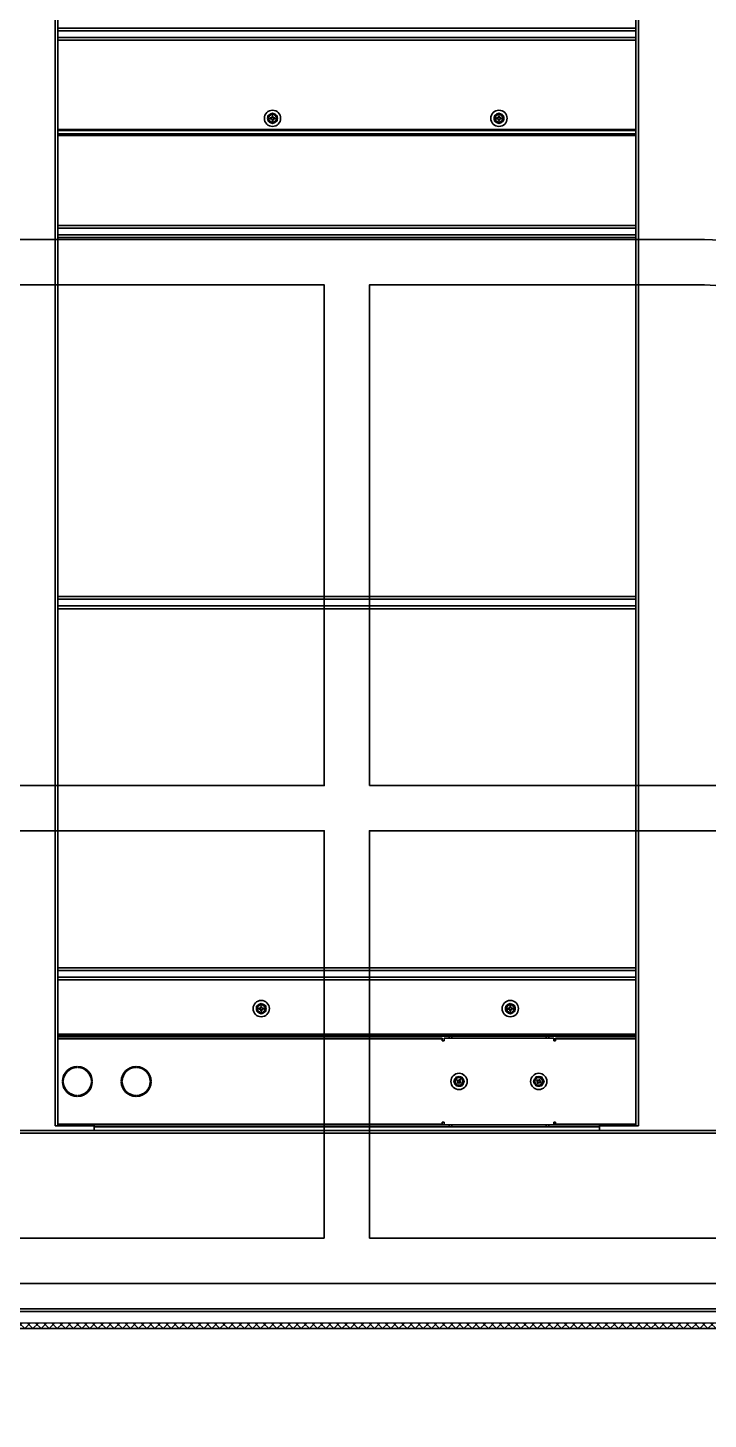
# Model space of a CAD drawing. Header units: millimetres. Extents: x 32496 to 166256, y 3504 to 23939.
# Drawn here: x 84335 to 85086, y 19105 to 20642 of the extents above; entities that cross this region are included whole.
import ezdxf

# ---------------------------------------------------------------- set-up
doc = ezdxf.new("R2010")
doc.units = ezdxf.units.MM
doc.layers.get('0').update_dxf_attribs({"lineweight": 35})
doc.layers.add('02___PRT_ALL_AXES', color=90, linetype='Continuous')

# ---------------------------------------------------------------- blocks, each defined once
blk = doc.blocks.new('YTJHUYTYHRTGR')
for points in [[(69223.4, -41029, 0.414214), (69048.4, -40854), (68258.4, -40854, 0.414214), (68083.4, -41029), (68083.4, -42007), (69223.4, -42007)], [(68133.4, -41457), (68628.4, -41457), (68628.4, -40904), (68258.4, -40904, 0.414214), (68133.4, -41029)], [(68678.4, -41457), (69173.4, -41457), (69173.4, -41029, 0.414214), (69048.4, -40904), (68678.4, -40904)]]:
    blk.add_lwpolyline(points, format="xyb", close=True)
for points in [[(68628.4, -41957), (68133.4, -41957), (68133.4, -41507), (68628.4, -41507)], [(68678.4, -41957), (68678.4, -41507), (69173.4, -41507), (69173.4, -41957)]]:
    blk.add_lwpolyline(points, close=True)
at = {"layer": '02___PRT_ALL_AXES', "color": 7, "linetype": 'Continuous'}
blk.add_line((71373.4, -42057, 19235.7), (65933.4, -42057, 19235.7), dxfattribs=at)
blk = doc.blocks.new('1250-8')
at = {"color": 9, "linetype": 'Continuous'}
for p, q in [((39511.9, -21998.5), (39511.9, -24507.5)), ((40155.9, -21998.5), (40155.9, -24507.5)), ((39514.9, -23294.8), (40152.9, -23294.8)), ((39514.9, -23297.8), (40152.9, -23297.8)), ((40152.9, -23305.2), (39514.9, -23305.2)), ((40152.9, -23308.2), (39514.9, -23308.2)), ((39514.9, -23406.8), (40152.9, -23406.8)), ((39514.9, -23411.8), (40152.9, -23411.8)), ((40152.9, -23413.4), (39514.9, -23413.4)), ((39514.9, -23512.8), (40152.9, -23512.8)), ((39514.9, -23515.8), (40152.9, -23515.8)), ((40152.9, -23523.2), (39514.9, -23523.2)), ((40152.9, -23526.2), (39514.9, -23526.2)), ((39514.9, -23922.8), (40152.9, -23922.8)), ((39514.9, -23925.8), (40152.9, -23925.8)), ((40152.9, -23933.2), (39514.9, -23933.2)), ((40152.9, -23936.2), (39514.9, -23936.2)), ((39514.9, -24332.8), (40152.9, -24332.8)), ((39514.9, -24335.8), (40152.9, -24335.8)), ((40152.9, -24343.2), (39514.9, -24343.2)), ((40152.9, -24346.2), (39514.9, -24346.2)), ((39514.9, -24406.1), (40152.9, -24406.1)), ((39939.4, -24411.5), (39514.9, -24411.5)), ((39949.9, -24408.5), (39949.9, -24410.5)), ((40053.9, -24410.5), (40053.9, -24408.5)), ((40152.9, -24411.5), (40064.4, -24411.5)), ((40890.9, -24515.5), (38776.9, -24515.5)), ((39514.9, -24505.5), (39939.4, -24505.5)), ((39941.4, -24506.3), (39939.4, -24506.3)), ((39949.9, -24506.5), (39949.9, -24508.5)), ((40053.9, -24508.5), (40053.9, -24506.5)), ((40064.4, -24506.3), (40062.4, -24506.3)), ((40064.4, -24505.5), (40152.9, -24505.5)), ((40890.9, -24709.5), (38776.9, -24709.5))]:
    blk.add_line(p, q, dxfattribs=at)
at = {"color": 7, "linetype": 'Continuous'}
for p, q in [((39514.9, -21998.5), (39514.9, -24507.5)), ((40152.9, -21998.5), (40152.9, -24507.5)), ((39746.9, -23391.7), (39751.9, -23388.7)), ((39747, -23397.5), (39746.9, -23391.7)), ((39751.4, -23392), (39752.4, -23392)), ((39751.4, -23393.5), (39751.4, -23392)), ((39751.9, -23388.7), (39756.9, -23391.6)), ((39752.4, -23392), (39752.4, -23393.5)), ((39757, -23397.4), (39756.9, -23391.6)), ((39996.9, -23391.7), (40001.9, -23388.7)), ((39997, -23397.5), (39996.9, -23391.7)), ((40001.4, -23392), (40002.4, -23392)), ((40001.4, -23393.5), (40001.4, -23392)), ((40001.9, -23388.7), (40006.9, -23391.6)), ((40002.4, -23392), (40002.4, -23393.5)), ((40007, -23397.4), (40006.9, -23391.6)), ((39514.9, -23408), (40152.9, -23408)), ((39752, -23400.3), (39747, -23397.5)), ((39749.4, -23394), (39750.9, -23394)), ((39749.4, -23395), (39749.4, -23394)), ((39750.9, -23395), (39749.4, -23395)), ((39751.5, -23397), (39751.5, -23395.5)), ((39752.5, -23397), (39751.5, -23397)), ((39757, -23397.4), (39752, -23400.3)), ((39752.5, -23395.5), (39752.5, -23397)), ((39752.9, -23394), (39754.4, -23394)), ((39754.4, -23395), (39752.9, -23395)), ((39754.4, -23394), (39754.4, -23395)), ((40002, -23400.3), (39997, -23397.5)), ((39999.4, -23394), (40000.9, -23394)), ((39999.4, -23395), (39999.4, -23394)), ((40000.9, -23395), (39999.4, -23395)), ((40001.5, -23397), (40001.5, -23395.5)), ((40002.5, -23397), (40001.5, -23397)), ((40007, -23397.4), (40002, -23400.3)), ((40002.5, -23395.5), (40002.5, -23397)), ((40002.9, -23394), (40004.4, -23394)), ((40004.4, -23395), (40002.9, -23395)), ((40004.4, -23394), (40004.4, -23395)), ((39514.9, -23412), (40152.9, -23412)), ((39734.4, -24375.2), (39739.4, -24372.2)), ((39734.5, -24381), (39734.4, -24375.2)), ((39738.9, -24375.5), (39739.9, -24375.5)), ((39738.9, -24377), (39738.9, -24375.5)), ((39739.4, -24372.2), (39744.4, -24375.1)), ((39739.9, -24375.5), (39739.9, -24377)), ((39740.4, -24377.5), (39741.9, -24377.5)), ((39741.9, -24377.5), (39741.9, -24378.5)), ((39744.5, -24380.9), (39744.4, -24375.1)), ((40009.4, -24375.2), (40014.4, -24372.2)), ((40009.5, -24381), (40009.4, -24375.2)), ((40013.9, -24375.5), (40014.9, -24375.5)), ((40013.9, -24377), (40013.9, -24375.5)), ((40014.4, -24372.2), (40019.4, -24375.1)), ((40014.9, -24375.5), (40014.9, -24377)), ((40015.4, -24377.5), (40016.9, -24377.5)), ((40016.9, -24377.5), (40016.9, -24378.5)), ((40019.5, -24380.9), (40019.4, -24375.1)), ((39739.5, -24383.8), (39734.5, -24381)), ((39736.9, -24377.5), (39738.4, -24377.5)), ((39736.9, -24378.5), (39736.9, -24377.5)), ((39738.4, -24378.5), (39736.9, -24378.5)), ((39739, -24380.5), (39739, -24379)), ((39740, -24380.5), (39739, -24380.5)), ((39744.5, -24380.9), (39739.5, -24383.8)), ((39740, -24379), (39740, -24380.5)), ((39741.9, -24378.5), (39740.4, -24378.5)), ((40014.5, -24383.8), (40009.5, -24381)), ((40011.9, -24377.5), (40013.4, -24377.5)), ((40011.9, -24378.5), (40011.9, -24377.5)), ((40013.4, -24378.5), (40011.9, -24378.5)), ((40014, -24380.5), (40014, -24379)), ((40015, -24380.5), (40014, -24380.5)), ((40019.5, -24380.9), (40014.5, -24383.8)), ((40015, -24379), (40015, -24380.5)), ((40016.9, -24378.5), (40015.4, -24378.5)), ((40152.9, -24407.5), (39514.9, -24407.5)), ((39946.9, -24408.5), (39514.9, -24408.5)), ((39514.9, -24410.5), (39939.4, -24410.5)), ((39939.4, -24413.5), (39939.4, -24410.5)), ((39941.4, -24413.5), (39939.4, -24413.5)), ((39941.4, -24410.5), (40062.4, -24410.5)), ((39941.4, -24413.5), (39941.4, -24410.5)), ((40056.9, -24408.5), (39946.9, -24408.5)), ((39946.9, -24410.5), (39946.9, -24408.5)), ((40152.9, -24408.5), (40056.9, -24408.5)), ((40056.9, -24408.5), (40056.9, -24410.5)), ((40062.4, -24410.5), (40062.4, -24413.5)), ((40064.4, -24413.5), (40062.4, -24413.5)), ((40064.4, -24410.5), (40152.9, -24410.5)), ((40064.4, -24413.5), (40064.4, -24410.5)), ((39535.9, -24443), (39535.9, -24442)), ((39536.9, -24442), (39536.9, -24443)), ((39600.9, -24443), (39600.9, -24442)), ((39601.9, -24442), (39601.9, -24443)), ((39952.2, -24458.4), (39955.1, -24453.5)), ((39955.1, -24453.5), (39960.9, -24453.6)), ((39960.9, -24453.6), (39963.7, -24458.6)), ((40040.2, -24458.5), (40043.1, -24453.5)), ((40043.1, -24453.5), (40048.8, -24453.5)), ((40048.8, -24453.5), (40051.7, -24458.5)), ((39520, -24458), (39521, -24458)), ((39521, -24459), (39520, -24459)), ((39551.9, -24458), (39552.9, -24458)), ((39552.9, -24459), (39551.9, -24459)), ((39585, -24458), (39586, -24458)), ((39586, -24459), (39585, -24459)), ((39616.9, -24458), (39617.9, -24458)), ((39617.9, -24459), (39616.9, -24459)), ((39955, -24463.5), (39952.2, -24458.4)), ((39960.7, -24463.6), (39955, -24463.5)), ((39955.5, -24457.7), (39956.1, -24456.8)), ((39956.8, -24458.4), (39955.5, -24457.7)), ((39956.1, -24456.8), (39957.3, -24457.6)), ((39956.2, -24460.4), (39957, -24459.1)), ((39957.1, -24460.9), (39956.2, -24460.4)), ((39957.9, -24459.6), (39957.1, -24460.9)), ((39958, -24457.4), (39958.8, -24456.1)), ((39959.8, -24460.2), (39958.5, -24459.5)), ((39958.8, -24456.1), (39959.7, -24456.6)), ((39959.7, -24456.6), (39958.9, -24457.9)), ((39959.1, -24458.6), (39960.3, -24459.4)), ((39960.3, -24459.4), (39959.8, -24460.2)), ((39960.7, -24463.6), (39963.7, -24458.6)), ((40043.1, -24463.5), (40040.2, -24458.5)), ((40048.8, -24463.5), (40043.1, -24463.5)), ((40043.5, -24457.7), (40044, -24456.8)), ((40044.8, -24458.5), (40043.5, -24457.7)), ((40044, -24456.8), (40045.3, -24457.6)), ((40044.3, -24460.4), (40045, -24459.1)), ((40045.1, -24460.9), (40044.3, -24460.4)), ((40045.9, -24459.6), (40045.1, -24460.9)), ((40046, -24457.4), (40046.8, -24456.1)), ((40047.9, -24460.2), (40046.6, -24459.5)), ((40046.8, -24456.1), (40047.6, -24456.6)), ((40047.6, -24456.6), (40046.9, -24457.9)), ((40047.1, -24458.6), (40048.4, -24459.3)), ((40048.4, -24459.3), (40047.9, -24460.2)), ((40048.8, -24463.5), (40051.7, -24458.5)), ((39535.9, -24475), (39535.9, -24474)), ((39536.9, -24474), (39536.9, -24475)), ((39600.9, -24475), (39600.9, -24474)), ((39601.9, -24474), (39601.9, -24475)), ((39554.9, -24512.5), (39374.9, -24512.5)), ((39554.9, -24507.5), (39511.9, -24507.5)), ((39939.4, -24506.5), (39514.9, -24506.5)), ((39554.9, -24507.5), (39554.9, -24512.5)), ((40112.9, -24508.5), (39554.9, -24508.5)), ((40112.9, -24512.5), (39554.9, -24512.5)), ((39939.4, -24503.5), (39941.4, -24503.5)), ((39939.4, -24506.5), (39939.4, -24503.5)), ((39941.4, -24506.5), (39939.4, -24506.5)), ((39941.4, -24506.5), (39941.4, -24503.5)), ((40062.4, -24506.5), (39941.4, -24506.5)), ((39946.9, -24508.5), (39946.9, -24506.5)), ((40056.9, -24506.5), (40056.9, -24508.5)), ((40062.4, -24503.5), (40064.4, -24503.5)), ((40062.4, -24503.5), (40062.4, -24506.5)), ((40064.4, -24506.5), (40062.4, -24506.5)), ((40064.4, -24503.5), (40064.4, -24506.5)), ((40152.9, -24506.5), (40064.4, -24506.5)), ((40155.9, -24507.5), (40112.9, -24507.5)), ((40112.9, -24507.5), (40112.9, -24512.5)), ((40292.9, -24512.5), (40112.9, -24512.5)), ((40890.9, -24712.5), (38776.9, -24712.5))]:
    blk.add_line(p, q, dxfattribs=at)
for centre, radius in [((39751.9, -23394.5), 9), ((39751.9, -23394.5), 4.25), ((40001.9, -23394.5), 9), ((40001.9, -23394.5), 4.25), ((39739.4, -24378), 9), ((39739.4, -24378), 4.25), ((40014.4, -24378), 9), ((40014.4, -24378), 4.25), ((39957.9, -24458.5), 9), ((39957.9, -24458.5), 4.25), ((40045.9, -24458.5), 9), ((40045.9, -24458.5), 4.25)]:
    blk.add_circle(centre, radius, dxfattribs=at)
for centre, radius, start, end in [((39751.9, -23394.5), 5.35, 159.6691, 201.3485), ((39751.9, -23394.5), 5.47, 144.5164, 156.5013), ((39751.9, -23394.5), 5.35, 99.6691, 141.3485), ((39750.9, -23393.5), 0.5, 270.5088, 0.5088), ((39751.9, -23394.5), 5.47, 84.5164, 96.5013), ((39752.9, -23393.5), 0.5, 180.5088, 270.5088), ((39751.9, -23394.5), 5.35, 39.6691, 81.3485), ((39751.9, -23394.5), 5.47, 24.5164, 36.5013), ((39751.9, -23394.5), 5.35, 339.6691, 21.3485), ((40001.9, -23394.5), 5.35, 159.6691, 201.3485), ((40001.9, -23394.5), 5.47, 144.5164, 156.5013), ((40001.9, -23394.5), 5.35, 99.6691, 141.3485), ((40000.9, -23393.5), 0.5, 270.5088, 0.5088), ((40001.9, -23394.5), 5.47, 84.5164, 96.5013), ((40002.9, -23393.5), 0.5, 180.5088, 270.5088), ((40001.9, -23394.5), 5.35, 39.6691, 81.3485), ((40001.9, -23394.5), 5.47, 24.5164, 36.5013), ((40001.9, -23394.5), 5.35, 339.6691, 21.3485), ((39751.9, -23394.5), 5.47, 204.5164, 216.5013), ((39751.9, -23394.5), 5.35, 219.6691, 261.3485), ((39751, -23395.5), 0.5, 0.5088, 90.5088), ((39751.9, -23394.5), 5.47, 264.5164, 276.5013), ((39753, -23395.5), 0.5, 90.5088, 180.5088), ((39751.9, -23394.5), 5.35, 279.6691, 321.3485), ((39751.9, -23394.5), 5.47, 324.5164, 336.5013), ((40001.9, -23394.5), 5.47, 204.5164, 216.5013), ((40001.9, -23394.5), 5.35, 219.6691, 261.3485), ((40001, -23395.5), 0.5, 0.5088, 90.5088), ((40001.9, -23394.5), 5.47, 264.5164, 276.5013), ((40003, -23395.5), 0.5, 90.5088, 180.5088), ((40001.9, -23394.5), 5.35, 279.6691, 321.3485), ((40001.9, -23394.5), 5.47, 324.5164, 336.5013), ((39739.4, -24378), 5.35, 159.6691, 201.3485), ((39739.4, -24378), 5.47, 144.5164, 156.5013), ((39739.4, -24378), 5.35, 99.6691, 141.3485), ((39738.4, -24377), 0.5, 270.5088, 0.5088), ((39739.4, -24378), 5.47, 84.5164, 96.5013), ((39740.4, -24377), 0.5, 180.5088, 270.5088), ((39739.4, -24378), 5.35, 39.6691, 81.3485), ((39739.4, -24378), 5.47, 24.5164, 36.5013), ((39739.4, -24378), 5.35, 339.6691, 21.3485), ((40014.4, -24378), 5.35, 159.6691, 201.3485), ((40014.4, -24378), 5.47, 144.5164, 156.5013), ((40014.4, -24378), 5.35, 99.6691, 141.3485), ((40013.4, -24377), 0.5, 270.5088, 0.5088), ((40014.4, -24378), 5.47, 84.5164, 96.5013), ((40015.4, -24377), 0.5, 180.5088, 270.5088), ((40014.4, -24378), 5.35, 39.6691, 81.3485), ((40014.4, -24378), 5.47, 24.5164, 36.5013), ((40014.4, -24378), 5.35, 339.6691, 21.3485), ((39739.4, -24378), 5.47, 204.5164, 216.5013), ((39739.4, -24378), 5.35, 219.6691, 261.3485), ((39738.5, -24379), 0.5, 0.5088, 90.5088), ((39739.4, -24378), 5.47, 264.5164, 276.5013), ((39740.5, -24379), 0.5, 90.5088, 180.5088), ((39739.4, -24378), 5.35, 279.6691, 321.3485), ((39739.4, -24378), 5.47, 324.5164, 336.5013), ((40014.4, -24378), 5.47, 204.5164, 216.5013), ((40014.4, -24378), 5.35, 219.6691, 261.3485), ((40013.5, -24379), 0.5, 0.5088, 90.5088), ((40014.4, -24378), 5.47, 264.5164, 276.5013), ((40015.5, -24379), 0.5, 90.5088, 180.5088), ((40014.4, -24378), 5.35, 279.6691, 321.3485), ((40014.4, -24378), 5.47, 324.5164, 336.5013), ((39536.4, -24458.5), 16.5, 91.7365, 178.2635), ((39536.4, -24458.5), 15.5, 91.8486, 178.1514), ((39536.4, -24458.5), 16.5, 1.7365, 88.2635), ((39536.4, -24458.5), 15.5, 1.8486, 88.1514), ((39601.4, -24458.5), 16.5, 91.7365, 178.2635), ((39601.4, -24458.5), 15.5, 91.8486, 178.1514), ((39601.4, -24458.5), 16.5, 1.7365, 88.2635), ((39601.4, -24458.5), 15.5, 1.8486, 88.1514), ((39957.9, -24458.5), 5.35, 128.1423, 169.8217), ((39957.9, -24458.5), 5.47, 112.9895, 124.9744), ((39957.9, -24458.5), 5.35, 68.1423, 109.8217), ((39957.9, -24458.5), 5.47, 52.9895, 64.9744), ((40045.9, -24458.5), 5.47, 114.0022, 125.987), ((40045.9, -24458.5), 5.35, 69.1549, 110.8343), ((40045.9, -24458.5), 5.47, 54.0022, 65.987), ((39536.4, -24458.5), 16.5, 181.7365, 268.2635), ((39536.4, -24458.5), 15.5, 181.8486, 268.1514), ((39536.4, -24458.5), 16.5, 271.7365, 358.2635), ((39536.4, -24458.5), 15.5, 271.8486, 358.1514), ((39601.4, -24458.5), 16.5, 181.7365, 268.2635), ((39601.4, -24458.5), 15.5, 181.8486, 268.1514), ((39601.4, -24458.5), 16.5, 271.7365, 358.2635), ((39601.4, -24458.5), 15.5, 271.8486, 358.1514), ((39957.9, -24458.5), 5.47, 172.9895, 184.9744), ((39957.9, -24458.5), 5.35, 188.1423, 229.8217), ((39957.9, -24458.5), 5.47, 232.9895, 244.9744), ((39957.9, -24458.5), 5.35, 248.1423, 289.8217), ((39956.6, -24458.9), 0.5, 328.982, 58.982), ((39957.6, -24457.1), 0.5, 238.982, 328.982), ((39958.3, -24459.9), 0.5, 58.982, 148.982), ((39959.3, -24458.2), 0.5, 148.982, 238.982), ((39957.9, -24458.5), 5.47, 292.9895, 304.9744), ((39957.9, -24458.5), 5.35, 308.1423, 349.8217), ((39957.9, -24458.5), 5.35, 8.1423, 49.8217), ((39957.9, -24458.5), 5.47, 352.9895, 4.9744), ((40045.9, -24458.5), 5.47, 174.0022, 185.987), ((40045.9, -24458.5), 5.35, 129.1549, 170.8343), ((40045.9, -24458.5), 5.35, 189.1549, 230.8343), ((40045.9, -24458.5), 5.47, 234.0022, 245.987), ((40045.9, -24458.5), 5.35, 249.1549, 290.8343), ((40044.6, -24458.9), 0.5, 329.9946, 59.9946), ((40045.6, -24457.2), 0.5, 239.9946, 329.9946), ((40046.3, -24459.9), 0.5, 59.9946, 149.9946), ((40047.3, -24458.2), 0.5, 149.9946, 239.9946), ((40045.9, -24458.5), 5.47, 294.0022, 305.987), ((40045.9, -24458.5), 5.35, 9.1549, 50.8343), ((40045.9, -24458.5), 5.35, 309.1549, 350.8343), ((40045.9, -24458.5), 5.47, 354.0022, 5.987)]:
    blk.add_arc(centre, radius, start, end, dxfattribs=at)

msp = doc.modelspace()

# ---------------------------------------------------------------- hatches: boundary and pattern name
at = {"lineweight": 25}
h = msp.add_hatch(dxfattribs=at)
h.set_pattern_fill('ANSI37', color=6, scale=2, style=0)
h.set_pattern_definition([(45, (82688.309, 19205.388), (-4.490128, 4.490128), []), (135, (82688.309, 19205.388), (-4.490128, -4.490128), [])])
h.paths.add_polyline_path([(81987.309, 19205.388), (87387.309, 19205.388), (87387.309, 19211.425), (81987.309, 19211.425)])

# ---------------------------------------------------------------- linework, layer by layer
at = {"elevation": 19235.731}
msp.add_lwpolyline([(81967.309, 19205.388), (87407.309, 19205.388), (87407.309, 19005.363), (81967.309, 19005.363)], close=True, dxfattribs=at)
at = {"color": 6, "lineweight": 25, "elevation": 19235.731}
msp.add_lwpolyline([(81987.309, 19205.388), (87387.309, 19205.388), (87387.309, 19211.425), (81987.309, 19211.425)], close=True, dxfattribs=at)

# ---------------------------------------------------------------- block references
at = {"color": 6}
msp.add_blockref('1250-8', (44853.364, 43936.945, 19235.731), dxfattribs=at)
msp.add_blockref('YTJHUYTYHRTGR', (16033.917, 61262.402))

doc.saveas('drawing.dxf')
